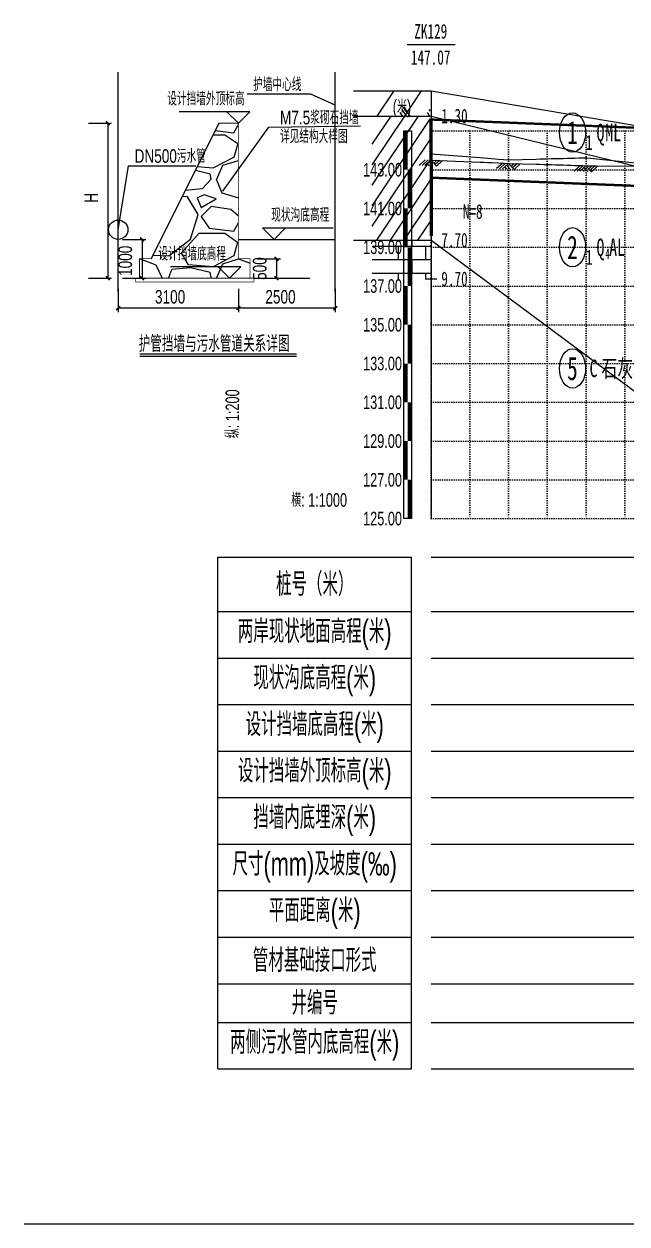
# Model space of a CAD drawing. Extents: x 529262 to 576451, y 2694391 to 2717535.
# Drawn here: x 571451.3 to 571606.8, y 2706953.4 to 2707263 of the extents above; entities that cross this region are included whole.
import ezdxf
from ezdxf.enums import TextEntityAlignment as Align

# ---------------------------------------------------------------- set-up
doc = ezdxf.new("R2010")
doc.units = 0
doc.linetypes.add('DOT', pattern=[6.35, 0, -6.35])
doc.linetypes.add('sx', pattern=[10, 5, 0, 5, 0])
for name, color, linetype in [('GPSCOMMON', 7, 'Continuous'), ('PP-COM', 7, 'Continuous'), ('W-标注', 2, 'Continuous'), ('W-给排水平纵隐藏图层', 3, 'Continuous'), ('地质-地层符号', 3, 'Continuous'), ('地质-地层线', 7, 'Continuous'), ('地质-地面线', 7, 'Continuous'), ('地质-填充花纹', 4, 'Continuous'), ('地质-文字', 7, 'Continuous'), ('地质-标贯', 7, 'Continuous'), ('地质-钻孔', 7, 'Continuous'), ('文字', 7, 'Continuous'), ('桩号', 7, 'Continuous'), ('纵断_分栏线', 5, 'Continuous'), ('纵断_地面线', 3, 'Continuous'), ('纵断_标注', 2, 'Continuous'), ('纵断_标注_节点', 2, 'Continuous'), ('纵断_表头', 2, 'Continuous'), ('纵断_设计线', 1, 'Continuous'), ('纵断_高程网格', 8, 'DOT')]:
    doc.layers.add(name, color=color, linetype=linetype)
doc.layers.add('纵断雨水井', color=7, linetype='Continuous', lineweight=60)
doc.layers.add('纵断雨水管', color=152, linetype='Continuous', lineweight=60)
doc.styles.add('JieTuHzTxt', font='smsim.shx', dxfattribs={"width": 0.7, "bigfont": 'smfs.shx'})
doc.styles.add('SEMDI', font='smsim.shx', dxfattribs={"width": 0.75, "bigfont": 'smfs.shx'})
doc.styles.add('SM', font='romang.shx', dxfattribs={"width": 0.8, "bigfont": 'hztxt.shx'})
doc.styles.add('SMEDI', font='smsim.shx', dxfattribs={"width": 0.75, "height": 3.5, "bigfont": 'smfs.shx'})
doc.styles.add('地层编号', font='', dxfattribs={"width": 0.7, "height": 4})
doc.styles.add('层底标注', font='', dxfattribs={"width": 0.7, "height": 2.5})
doc.styles.add('岩土名称', font='', dxfattribs={"width": 0.7, "height": 3})
doc.styles.add('时代', font='', dxfattribs={"width": 0.7, "height": 3})
doc.styles.add('标贯动探', font='', dxfattribs={"width": 0.7, "height": 2.5})
doc.styles.add('钻孔标注', font='', dxfattribs={"width": 0.7, "height": 2.5})
doc.styles.get('地层编号').set_extended_font_data('FangSong_GB2312')
doc.styles.get('层底标注').set_extended_font_data('FangSong_GB2312')
doc.styles.get('岩土名称').set_extended_font_data('FangSong_GB2312')
doc.styles.get('时代').set_extended_font_data('FangSong_GB2312')
doc.styles.get('标贯动探').set_extended_font_data('FangSong_GB2312')
doc.styles.get('钻孔标注').set_extended_font_data('FangSong_GB2312')
doc.linetypes.add('bzhjcx', pattern='A,0.001,[2,XX1.shx,S=1,R=0,X=1,Y=0],-2', length=2.001)
doc.dimstyles.new('1：1000', dxfattribs={"dimtxt": 2.5, "dimasz": 0.5, "dimexe": 1, "dimexo": 2, "dimgap": 0.5, "dimtad": 1, "dimdec": 0, "dimdsep": 46, "dimtxsty": 'SM', "dimblk": 'ARCHTICK', "dimcen": 0.1, "dimclrd": 256, "dimclre": 256, "dimclrt": 256, "dimaunit": 1, "dimadec": 0, "dimazin": 0, "dimtfac": 0.666667, "dimtdec": 0, "dimtofl": 0, "dimtmove": 2, "dimatfit": 3, "dimldrblk": 'OBLIQUE', "dimfxl": 2, "dimfxlon": 1, "dimtolj": 1, "dimtzin": 0, "dimlwd": -1, "dimlwe": -1, "dimarcsym": 0})

# ---------------------------------------------------------------- blocks, each defined once
blk = doc.blocks.new('_ArchTick')
at = {"color": 0, "linetype": 'ByBlock', "const_width": 0.4}
blk.add_lwpolyline([(-0.5, -0.5), (0.5, 0.5)], dxfattribs=at)
blk = doc.blocks.new('*D130')
at = {"layer": 'W-给排水平纵隐藏图层', "transparency": 16777216}
for p, q in [((571511.41, 2707202.39), (571517.41, 2707202.39)), ((571516.41, 2707202.39), (571516.41, 2707197.39)), ((571511.41, 2707197.39), (571517.41, 2707197.39))]:
    blk.add_line(p, q, dxfattribs=at)
for p, rotation in [((571516.41, 2707202.39), 90), ((571516.41, 2707197.39), 270)]:
    blk.add_blockref('_ArchTick', p, dxfattribs=dict(at, rotation=rotation))
at = {"layer": 'W-给排水平纵隐藏图层', "transparency": 16777216, "insert": (571512.09, 2707199.86), "char_height": 3.5, "attachment_point": 5, "rotation": 90, "style": 'SEMDI'}
blk.add_mtext('\\A1;500', dxfattribs=at)
blk = doc.blocks.new('_OBLIQUE')
at = {"color": 0, "linetype": 'ByBlock'}
blk.add_line((-0.5, -0.5), (0.5, 0.5), dxfattribs=at)
blk = doc.blocks.new('*D131')
at = {"layer": 'W-给排水平纵隐藏图层', "transparency": 16777216}
for p, q in [((571467.88, 2707237.39), (571473.88, 2707237.39)), ((571472.88, 2707237.39), (571472.88, 2707197.39)), ((571467.88, 2707197.39), (571473.88, 2707197.39))]:
    blk.add_line(p, q, dxfattribs=at)
for p, rotation in [((571472.88, 2707237.39), 90), ((571472.88, 2707197.39), 270)]:
    blk.add_blockref('_ArchTick', p, dxfattribs=dict(at, rotation=rotation))
at = {"layer": 'W-给排水平纵隐藏图层', "transparency": 16777216, "insert": (571468.57, 2707218.13), "char_height": 3.5, "attachment_point": 5, "rotation": 90, "style": 'SEMDI'}
blk.add_mtext('\\A1;H', dxfattribs=at)
blk = doc.blocks.new('*D132')
at = {"layer": 'W-给排水平纵隐藏图层', "transparency": 16777216}
for p, q in [((571506.57, 2707194.65), (571506.57, 2707188.65)), ((571531.57, 2707194.65), (571531.57, 2707188.65)), ((571531.57, 2707189.65), (571506.57, 2707189.65))]:
    blk.add_line(p, q, dxfattribs=at)
at = {"layer": 'W-给排水平纵隐藏图层', "transparency": 16777216, "rotation": 180}
blk.add_blockref('_ArchTick', (571506.57, 2707189.65), dxfattribs=at)
at = {"layer": 'W-给排水平纵隐藏图层', "transparency": 16777216}
blk.add_blockref('_ArchTick', (571531.57, 2707189.65), dxfattribs=at)
at = {"layer": 'W-给排水平纵隐藏图层', "transparency": 16777216, "insert": (571517.43, 2707192.55), "char_height": 3.5, "attachment_point": 5, "style": 'SEMDI'}
blk.add_mtext('\\A1;2500', dxfattribs=at)
blk = doc.blocks.new('*D133')
at = {"layer": 'W-给排水平纵隐藏图层', "transparency": 16777216}
for p, q in [((571475.57, 2707194.65), (571475.57, 2707188.65)), ((571506.57, 2707194.65), (571506.57, 2707188.65)), ((571506.57, 2707189.65), (571475.57, 2707189.65))]:
    blk.add_line(p, q, dxfattribs=at)
at = {"layer": 'W-给排水平纵隐藏图层', "transparency": 16777216, "rotation": 180}
blk.add_blockref('_ArchTick', (571475.57, 2707189.65), dxfattribs=at)
at = {"layer": 'W-给排水平纵隐藏图层', "transparency": 16777216}
blk.add_blockref('_ArchTick', (571506.57, 2707189.65), dxfattribs=at)
at = {"layer": 'W-给排水平纵隐藏图层', "transparency": 16777216, "insert": (571488.96, 2707192.55), "char_height": 3.5, "attachment_point": 5, "style": 'SEMDI'}
blk.add_mtext('\\A1;3100', dxfattribs=at)
blk = doc.blocks.new('*D134')
at = {"layer": 'W-给排水平纵隐藏图层', "transparency": 16777216}
for p, q in [((571476.72, 2707207.39), (571482.72, 2707207.39)), ((571481.72, 2707207.39), (571481.72, 2707197.39)), ((571476.72, 2707197.39), (571482.72, 2707197.39))]:
    blk.add_line(p, q, dxfattribs=at)
for p, rotation in [((571481.72, 2707207.39), 90), ((571481.72, 2707197.39), 270)]:
    blk.add_blockref('_ArchTick', p, dxfattribs=dict(at, rotation=rotation))
at = {"layer": 'W-给排水平纵隐藏图层', "transparency": 16777216, "insert": (571477.41, 2707201.86), "char_height": 3.5, "attachment_point": 5, "rotation": 90, "style": 'SEMDI'}
blk.add_mtext('\\A1;1000', dxfattribs=at)
blk = doc.blocks.new('护管挡墙_zdbt')
at = {"color": 0, "linetype": 'ByBlock', "lineweight": -2}
for p, q in [((-50, 0), (0, 0)), ((-50, -132), (-50, 0)), ((0, -132), (0, 0)), ((-50, -14), (0, -14)), ((-50, -26), (0, -26)), ((-50, -38), (0, -38)), ((-50, -50), (0, -50)), ((-50, -62), (0, -62)), ((-50, -74), (0, -74)), ((-50, -86), (0, -86)), ((-50, -98), (0, -98)), ((-50, -110), (0, -110)), ((-50, -120), (0, -120)), ((-50, -132), (0, -132))]:
    blk.add_line(p, q, dxfattribs=at)
at = {"color": 0, "linetype": 'ByBlock', "lineweight": -2, "char_height": 6, "attachment_point": 5, "style": 'JieTuHzTxt'}
for s, insert in [('桩号（米）', (-25, -7)), ('两岸现状地面高程(米)', (-25, -20)), ('现状沟底高程(米)', (-25, -32)), ('设计挡墙底高程(米)', (-25, -44)), ('设计挡墙外顶标高(米)', (-25, -56)), ('挡墙内底埋深(米)', (-25, -68)), ('尺寸(mm)及坡度(‰)', (-25, -80)), ('平面距离(米)', (-25, -92)), ('管材基础接口形式', (-25, -104)), ('井编号', (-25, -115)), ('两侧污水管内底高程(米)', (-25, -126))]:
    blk.add_mtext(s, dxfattribs=dict(at, insert=insert))
blk = doc.blocks.new('VSDesignLineBlock')
at = {"color": 0, "linetype": 'Continuous'}
for p, q in [((-1.5, 0), (-3, -1.5)), ((-0.75, 0), (-2.25, -1.5)), ((0, 0), (-1.5, -1.5)), ((0, 0), (1.5, -1.5)), ((1.5, 0), (0.75, -0.75)), ((2.25, 0), (1.12, -1.12)), ((3, 0), (1.5, -1.5)), ((-0.98, -0.98), (-0.46, -1.5)), ((-0.5, -0.5), (0.5, -1.5))]:
    blk.add_line(p, q, dxfattribs=at)
blk = doc.blocks.new('A$C08401F54')
at = {"layer": '地质-地层符号', "color": 8, "linetype": 'Continuous'}
for centre in [(36.51, -7.16), (36.51, -26.91), (36.51, -47.74)]:
    blk.add_ellipse(centre, major_axis=(0, 3.38), ratio=1, dxfattribs=at)
at = {"layer": '地质-地层线', "color": 8}
for p, q in [((-20, -4.33), (0, -4.33)), ((0, -4.33), (72.24, -16.14))]:
    blk.add_line(p, q, dxfattribs=at)
at = {"layer": '地质-地层线', "color": 8, "linetype": 'bzhjcx'}
for p, q in [((-20, -25.67), (0, -25.67)), ((0, -25.67), (72.24, -61.48))]:
    blk.add_line(p, q, dxfattribs=at)
at = {"layer": '地质-地面线', "color": 8, "linetype": 'Continuous'}
for p, q in [((-20, 0), (0, 0)), ((0, 0), (72.24, -8.14))]:
    blk.add_line(p, q, dxfattribs=at)
at = {"layer": '地质-填充花纹', "color": 8, "linetype": 'Continuous'}
for p, q in [((-13.86, -4.33), (-9.52, 0)), ((-6.79, -4.33), (-2.45, 0)), ((-7.34, -4.33), (-7.95, -3.72)), ((-6.34, -4.33), (-7.45, -3.22)), ((-5.34, -4.33), (-6.95, -2.72)), ((-0.34, -4.33), (-0.95, -3.72)), ((-0.15, -3.52), (-0.45, -3.22)), ((-15.15, -9.16), (-10.32, -4.33)), ((-15.15, -12.7), (-6.79, -4.33)), ((-15.15, -16.23), (-3.25, -4.33)), ((-15.15, -19.77), (-0.15, -4.77)), ((-15.15, -23.3), (-0.15, -8.3)), ((-13.98, -25.67), (-0.15, -11.84)), ((-10.44, -25.67), (-0.15, -15.37)), ((-6.91, -25.67), (-0.15, -18.91)), ((-3.37, -25.67), (-0.15, -22.45)), ((-15.15, -26.73), (-0.15, -26.73)), ((-8.36, -29.03), (-8.36, -26.73)), ((-4.86, -26.73), (-4.86, -25.67)), ((-1.36, -29.03), (-1.36, -26.73)), ((-15.15, -29.03), (-0.15, -29.03)), ((-4.86, -31.33), (-4.86, -29.03)), ((-15.15, -31.33), (-0.15, -31.33)), ((-8.36, -32.33), (-8.36, -31.33)), ((-1.36, -32.33), (-1.36, -31.33))]:
    blk.add_line(p, q, dxfattribs=at)
at = {"layer": '地质-钻孔', "color": 8, "linetype": 'Continuous'}
for p, q in [((-6.19, 8), (6.19, 8)), ((-1.5, -32.33), (1.5, -32.33))]:
    blk.add_line(p, q, dxfattribs=at)
at = {"layer": '地质-钻孔', "color": 8, "linetype": 'sx'}
blk.add_line((0, 0), (0, -32.33), dxfattribs=at)
at = {"layer": '地质-地层符号', "color": 8, "linetype": 'Continuous'}
for s, height, style, p in [('1', 4, '地层编号', (35.12, -9.16)), ('Q', 3, '时代', (42.69, -8.66)), ('ML', 3, '时代', (44.96, -8.66)), ('1', 2.6, '地层编号', (39.89, -10.16)), ('2', 4, '地层编号', (35.12, -28.91)), ('Q', 3, '时代', (42.69, -28.41)), ('AL', 3, '时代', (45.96, -28.41)), ('1', 2.6, '地层编号', (39.89, -29.91)), ('5', 4, '地层编号', (35.12, -49.74)), ('C', 3, '时代', (40.89, -49.24)), ('石灰岩', 3, '岩土名称', (43.97, -49.24))]:
    blk.add_text(s, height=height, dxfattribs=dict(at, style=style)).set_placement(p)
at = {"layer": '地质-地层符号', "color": 8, "linetype": 'Continuous', "style": '时代', "width": 0.8}
blk.add_text('4', height=1.8, dxfattribs=at).set_placement((44.96, -28.91))
at = {"layer": '地质-文字', "color": 8, "linetype": 'Continuous', "style": '层底标注'}
for s, p in [('1.30', (2.65, -5.58)), ('7.70', (2.65, -26.92)), ('9.70', (2.65, -33.58))]:
    blk.add_text(s, height=2.5, dxfattribs=at).set_placement(p)
at = {"layer": '地质-标贯', "color": 8, "linetype": 'Continuous', "style": '标贯动探'}
blk.add_text('N=8', height=2.5, dxfattribs=at).set_placement((8.2, -22))
at = {"layer": '地质-钻孔', "color": 8, "linetype": 'Continuous', "style": '钻孔标注'}
for s, p in [('ZK129', (-4.32, 9)), ('147.07', (-5.19, 4.5))]:
    blk.add_text(s, height=2.5, dxfattribs=at).set_placement(p)

msp = doc.modelspace()

# ---------------------------------------------------------------- hatches: boundary and pattern name
at = {"layer": 'GPSCOMMON'}
h = msp.add_hatch(dxfattribs=at)
h.set_pattern_fill('GRAVEL', color=8, style=0)
h.set_pattern_definition([(228.013, (571499.3627, 2707222.7878), (-203.20017, -228.60028), [3.4172, -338.305]), (184.9697, (571497.0767, 2707220.2478), (304.800493, 25.39982), [5.864, -580.54]), (132.5104, (571491.2347, 2707219.7398), (253.999815, -279.40027), [4.1348, -409.347]), (267.2737, (571481.3287, 2707213.3898), (25.39989, 507.999837), [5.34, -528.664]), (292.8337, (571481.0747, 2707208.0558), (-127.00036, 304.800173), [5.2363, -518.398]), (357.2737, (571483.1067, 2707203.2298), (-507.999837, 25.39989), [5.34, -528.664]), (37.6942, (571488.4407, 2707202.9758), (-330.200209, -253.999774), [7.0619, -699.131]), (72.2553, (571494.0287, 2707207.2938), (177.800356, 558.800162), [6.6672, -660.053]), (121.4296, (571496.0607, 2707213.6438), (-203.20005, 330.19961), [5.3581, -530.455]), (175.236, (571493.2667, 2707218.2158), (279.39978, -25.39976), [6.1171, -299.739]), (222.3974, (571487.1707, 2707218.7238), (-304.80001, -279.399637), [7.9108, -783.168]), (138.814, (571506.4747, 2707213.1358), (-177.79989, 152.39977), [2.7, -267.306]), (171.469, (571504.4427, 2707214.9138), (330.199496, -50.80013), [5.1368, -508.546]), (225, (571499.363, 2707215.676), (-5e-15, -25.4), [3.592, -32.329]), (203.199, (571497.5847, 2707218.724), (127.00043, 50.80022), [1.9344, -191.506]), (291.801, (571495.8067, 2707217.962), (-25.4, 76.20005), [2.7357, -134.048]), (30.964, (571496.8227, 2707215.422), (76.1999, 50.80004), [4.4432, -143.663]), (161.565, (571500.633, 2707217.708), (50.8, -25.4), [3.213, -77.109]), (16.3895, (571481.0747, 2707217.9618), (254.00014, 76.19984), [4.5009, -445.588]), (70.346, (571485.3927, 2707219.2318), (-101.59972, -279.399605), [3.776, -373.822]), (293.199, (571500.6327, 2707222.788), (-50.80022, 127.00043), [3.8688, -189.572]), (343.6105, (571502.1567, 2707219.2318), (-254.00014, 76.19984), [4.5009, -445.588]), (339.444, (571481.0747, 2707202.2138), (-127.00016, 50.79994), [4.3403, -212.677]), (294.775, (571485.1387, 2707200.6898), (-126.999704, 279.39987), [3.6367, -360.036]), (66.801, (571500.8867, 2707197.388), (50.80022, 127.00043), [3.8688, -189.572]), (17.354, (571502.4107, 2707200.9438), (-330.20002, -101.599847), [4.2578, -421.524]), (69.444, (571488.4407, 2707197.3878), (-50.79994, -127.00016), [2.1702, -214.848]), (101.31, (571499.3627, 2707197.388), (-25.3999, 101.5997), [1.295, -128.22]), (165.964, (571499.109, 2707198.658), (76.20005, -25.4), [5.2363, -99.4905]), (186.009, (571494.0287, 2707199.9278), (253.999625, 25.39994), [4.8527, -480.414]), (303.69, (571496.823, 2707213.136), (-25.4, 50.8), [3.663, -87.918]), (353.1572, (571498.8547, 2707210.0878), (431.80018, -50.800228), [6.3956, -633.16]), (60.9454, (571505.2047, 2707209.3258), (-101.59976, -177.79958), [2.615, -258.894]), (90, (571506.475, 2707211.612), (-25.4, 25.4), [1.524, -23.876]), (120.2564, (571493.5207, 2707200.6898), (101.599785, -177.79991), [3.5287, -349.339]), (48.013, (571491.7427, 2707203.7378), (203.20017, 228.60028), [6.8344, -334.888]), (0, (571496.315, 2707208.818), (25.4, 25.4), [6.604, -18.796]), (325.305, (571502.9187, 2707208.8178), (-253.99956, 177.80002), [4.0161, -397.593]), (254.055, (571506.2207, 2707206.532), (-25.40006, -101.60024), [3.6983, -181.217]), (207.646, (571505.2047, 2707202.9758), (-482.59983, -254.00016), [6.0214, -596.125]), (175.426, (571499.8707, 2707200.1818), (-330.200076, 25.399877), [6.3703, -630.658]), (175.426, (571499.8707, 2707200.1818), (-330.200076, 25.399877), [6.3703, -630.658])])
h.paths.add_polyline_path([(571509.575, 2707197.388), (571509.575, 2707202.388), (571506.575, 2707202.388), (571506.575, 2707237.388), (571501.575, 2707237.388), (571484.075, 2707202.388), (571481.075, 2707202.388), (571481.075, 2707197.388)])

# ---------------------------------------------------------------- linework, layer by layer
msp.add_point((571556.269, 2707238.311))
at = {"layer": 'GPSCOMMON', "color": 8}
for p, q in [((571475.575, 2707193.891), (571475.575, 2707250.562)), ((571531.575, 2707193.891), (571531.575, 2707250.562))]:
    msp.add_line(p, q, dxfattribs=at)
at = {"layer": 'GPSCOMMON'}
for p, q in [((571484.075, 2707202.388), (571501.575, 2707237.388)), ((571506.575, 2707207.388), (571531.575, 2707207.388)), ((571510.575, 2707197.388), (571524.978, 2707197.388))]:
    msp.add_line(p, q, dxfattribs=at)
at = {"layer": 'GPSCOMMON', "const_width": 0.2}
msp.add_lwpolyline([(571509.575, 2707197.388), (571509.575, 2707202.388), (571506.575, 2707202.388), (571506.575, 2707237.388), (571501.575, 2707237.388), (571484.075, 2707202.388), (571481.075, 2707202.388), (571481.075, 2707197.388)], close=True, dxfattribs=at)
for points in [[(571481.075, 2707197.388), (571480.075, 2707197.388), (571480.075, 2707196.388), (571510.575, 2707196.388)], [(571509.575, 2707197.388), (571510.575, 2707197.388), (571510.575, 2707196.388)]]:
    msp.add_lwpolyline(points, dxfattribs=at)
at = {"layer": 'GPSCOMMON'}
msp.add_circle((571475.575, 2707209.888), 2.5, dxfattribs=at)
msp.add_point((571556.269, 2707135.361), dxfattribs=at)
at = {"layer": 'PP-COM'}
msp.add_line((571451.269, 2706953.361), (576451.269, 2706953.361), dxfattribs=at)
at = {"layer": 'W-标注'}
for points in [[(571531.575, 2707241.992), (571525.236, 2707244.857), (571508.822, 2707244.857)], [(571509.514, 2707240.335), (571491.328, 2707240.335)], [(571509.514, 2707240.335), (571506.566, 2707237.388), (571503.619, 2707240.335)], [(571502.552, 2707219.87), (571514.413, 2707236.322), (571538.093, 2707236.7)], [(571475.575, 2707209.888), (571478.245, 2707226.399), (571495.601, 2707226.399)], [(571512.829, 2707210.335), (571531.014, 2707210.335)], [(571512.829, 2707210.335), (571515.776, 2707207.388), (571518.724, 2707210.335)], [(571507.217, 2707200.335), (571489.032, 2707200.335)], [(571507.217, 2707200.335), (571504.27, 2707197.388), (571501.322, 2707200.335)]]:
    msp.add_lwpolyline(points, dxfattribs=at)
at = {"layer": '桩号', "color": 1}
msp.add_line((571521.585, 2707177.815), (571481.157, 2707177.815), dxfattribs=at)
at = {"layer": '桩号'}
msp.add_line((571521.585, 2707177.155), (571481.157, 2707177.155), dxfattribs=at)
at = {"layer": '纵断_分栏线'}
for p, q in [((571556.269, 2707125.361), (573725.219, 2707125.361)), ((571556.269, 2707111.361), (573725.219, 2707111.361)), ((571556.269, 2707099.361), (573725.219, 2707099.361)), ((571556.269, 2707087.361), (573725.219, 2707087.361)), ((571556.269, 2707075.361), (573725.219, 2707075.361)), ((571556.269, 2707063.361), (573725.219, 2707063.361)), ((571556.269, 2707051.361), (573725.219, 2707051.361)), ((571556.269, 2707039.361), (573725.219, 2707039.361)), ((571556.269, 2707027.361), (573725.219, 2707027.361)), ((571556.269, 2707015.361), (573725.219, 2707015.361)), ((571556.269, 2707005.361), (573725.219, 2707005.361)), ((571556.269, 2706993.361), (573725.219, 2706993.361))]:
    msp.add_line(p, q, dxfattribs=at)
at = {"layer": '纵断_地面线'}
msp.add_lwpolyline([(571556.269, 2707229.441), (571568.891, 2707228.486), (571569.891, 2707228.411), (571570.891, 2707228.336), (571571.891, 2707228.256), (571573.645, 2707228.126), (571576.269, 2707227.926), (571583.375, 2707228.116), (571584.375, 2707228.141), (571585.375, 2707228.166), (571586.375, 2707228.196), (571587.375, 2707228.221), (571588.375, 2707228.246), (571589.375, 2707228.276), (571590.375, 2707228.301), (571591.375, 2707228.326), (571592.375, 2707228.351), (571593.375, 2707228.381), (571594.375, 2707228.406), (571595.375, 2707228.431), (571596.269, 2707228.456), (571596.375, 2707228.446), (571597.375, 2707228.341), (571598.979, 2707228.171), (571611.502, 2707226.851)], dxfattribs=at)
at = {"layer": '纵断_标注'}
msp.add_line((571556.269, 2707227.861), (571556.269, 2707135.361), dxfattribs=at)
for points in [[(571501.269, 2707135.361, 0, 0, 0), (571501.269, 2707160.694, 1, 0, 0), (571501.269, 2707168.694, 0, 0, 0)], [(571501.269, 2707135.361, 0, 0, 0), (571526.603, 2707135.361, 1, 0, 0), (571534.603, 2707135.361, 0, 0, 0)]]:
    msp.add_lwpolyline(points, format="xyseb", dxfattribs=at)
at = {"layer": '纵断_标注_节点'}
msp.add_point((571556.269, 2707227.861), dxfattribs=at)
at = {"layer": '纵断_表头', "const_width": 1}
for points in [[(571549.769, 2707225.361), (571549.769, 2707235.361)], [(571550.769, 2707215.361), (571550.769, 2707225.361)], [(571549.769, 2707205.361), (571549.769, 2707215.361)], [(571550.769, 2707195.361), (571550.769, 2707205.361)], [(571549.769, 2707185.361), (571549.769, 2707195.361)], [(571550.769, 2707175.361), (571550.769, 2707185.361)], [(571549.769, 2707165.361), (571549.769, 2707175.361)], [(571550.769, 2707155.361), (571550.769, 2707165.361)], [(571549.769, 2707145.361), (571549.769, 2707155.361)], [(571550.769, 2707135.361), (571550.769, 2707145.361)]]:
    msp.add_lwpolyline(points, dxfattribs=at)
at = {"layer": '纵断_表头'}
msp.add_lwpolyline([(571551.269, 2707135.361), (571549.269, 2707135.361), (571549.269, 2707235.361), (571551.269, 2707235.361), (571551.269, 2707135.361)], dxfattribs=at)
at = {"layer": '纵断_设计线'}
msp.add_lwpolyline([(571556.269, 2707227.861), (571568.892, 2707227.324), (571569.892, 2707227.282), (571570.892, 2707227.239), (571571.892, 2707227.197), (571573.645, 2707227.122), (571576.269, 2707227.011), (571583.376, 2707226.796), (571584.376, 2707226.766), (571585.376, 2707226.735), (571586.376, 2707226.705), (571587.376, 2707226.675), (571588.376, 2707226.645), (571589.376, 2707226.614), (571590.376, 2707226.584), (571591.376, 2707226.554), (571592.376, 2707226.524), (571593.376, 2707226.493), (571594.376, 2707226.463), (571595.376, 2707226.433), (571596.269, 2707226.406), (571596.376, 2707226.405), (571597.376, 2707226.401), (571598.979, 2707226.394), (571616.269, 2707226.316)], dxfattribs=at)
at = {"layer": '纵断_高程网格', "ltscale": 0.0787}
for p, q in [((571556.269, 2707235.361), (573725.219, 2707235.361)), ((571556.269, 2707235.361), (571556.269, 2707135.361)), ((571566.269, 2707235.361), (571566.269, 2707135.361)), ((571576.269, 2707235.361), (571576.269, 2707135.361)), ((571586.269, 2707235.361), (571586.269, 2707135.361)), ((571596.269, 2707235.361), (571596.269, 2707135.361)), ((571606.269, 2707235.361), (571606.269, 2707135.361)), ((571556.269, 2707225.361), (573725.219, 2707225.361)), ((571556.269, 2707215.361), (573725.219, 2707215.361)), ((571556.269, 2707205.361), (573725.219, 2707205.361)), ((571556.269, 2707195.361), (573725.219, 2707195.361)), ((571556.269, 2707185.361), (573725.219, 2707185.361)), ((571556.269, 2707175.361), (573725.219, 2707175.361)), ((571556.269, 2707165.361), (573725.219, 2707165.361)), ((571556.269, 2707155.361), (573725.219, 2707155.361)), ((571556.269, 2707145.361), (573725.219, 2707145.361)), ((571556.269, 2707135.361), (573725.219, 2707135.361))]:
    msp.add_line(p, q, dxfattribs=at)
at = {"layer": '纵断雨水井'}
for points in [[(571556.269, 2707227.861), (571556.269, 2707238.311)], [(571556.269, 2707227.861), (571556.269, 2707208.311)]]:
    msp.add_lwpolyline(points, dxfattribs=at)
at = {"layer": '纵断雨水管', "const_width": 0.6}
for points in [[(571556.269, 2707238.311), (571772.146, 2707229.676)], [(571556.269, 2707223.311), (571772.146, 2707214.676)]]:
    msp.add_lwpolyline(points, dxfattribs=at)

# ---------------------------------------------------------------- block references
at = {"layer": 'GPSCOMMON', "yscale": 1.5}
msp.add_blockref('A$C08401F54', (571556.269, 2707245.711), dxfattribs=at)
at = {"layer": '纵断_标注'}
for p, rotation in [((571556.269, 2707227.861), 357.5663938998786), ((571576.251, 2707227.012), 357.5663938945157), ((571596.242, 2707226.407), 358.2673310341039)]:
    msp.add_blockref('VSDesignLineBlock', p, dxfattribs=dict(at, rotation=rotation))
at = {"layer": '纵断_表头'}
msp.add_blockref('护管挡墙_zdbt', (571551.269, 2707125.361), dxfattribs=at)

# ---------------------------------------------------------------- texts
at = {"layer": 'W-标注', "style": 'SMEDI', "width": 0.75}
for s, p in [('护墙中心线', (571510.371, 2707245.605)), ('设计挡墙外顶标高', (571488.227, 2707241.934)), ('M7.5浆砌石挡墙', (571517.3, 2707237.07)), ('详见结构大样图', (571517.3, 2707232.211)), ('DN500污水管', (571479.793, 2707227.147)), ('现状沟底高程', (571515.055, 2707211.934)), ('设计挡墙底高程', (571485.931, 2707201.934))]:
    msp.add_text(s, height=3.5, dxfattribs=at).set_placement(p)
at = {"layer": '文字', "style": 'SMEDI', "width": 0.75}
msp.add_text('护管挡墙与污水管道关系详图 ', height=4.2, dxfattribs=at).set_placement((571480.851, 2707178.356))
at = {"layer": '纵断_标注', "style": 'JieTuHzTxt', "width": 0.7}
msp.add_text('纵: 1:200', height=3.5, rotation=90, dxfattribs=at).set_placement((571503.269, 2707168.694), align=Align.TOP_RIGHT)
msp.add_text('横: 1:1000', height=3.5, dxfattribs=at).set_placement((571534.603, 2707137.361), align=Align.BOTTOM_RIGHT)
at = {"layer": '纵断_表头', "style": 'JieTuHzTxt', "width": 0.7}
msp.add_text('(米)', height=3.5, dxfattribs=at).set_placement((571548.769, 2707238.861), align=Align.BOTTOM_CENTER)
for s, p in [('143.00', (571548.769, 2707225.361)), ('141.00', (571548.769, 2707215.361)), ('139.00', (571548.769, 2707205.361)), ('137.00', (571548.769, 2707195.361)), ('135.00', (571548.769, 2707185.361)), ('133.00', (571548.769, 2707175.361)), ('131.00', (571548.769, 2707165.361)), ('129.00', (571548.769, 2707155.361)), ('127.00', (571548.769, 2707145.361)), ('125.00', (571548.769, 2707135.361))]:
    msp.add_text(s, height=3.5, dxfattribs=at).set_placement(p, align=Align.MIDDLE_RIGHT)

# ---------------------------------------------------------------- dimensions: what is measured, and where the dimension line sits
at = {"layer": 'W-给排水平纵隐藏图层'}
dim = msp.add_linear_dim(base=(571472.884, 2707197.388), p1=(571465.744, 2707237.388), p2=(571465.744, 2707197.388), angle=270, text='H', dimstyle='1：1000', override={"dimscale": 1, "dimtxt": 3.5, "dimasz": 1, "dimdec": 1, "dimlfac": 1, "dimzin": 0, "dimpost": 'm', "dimtxsty": 'SEMDI', "dimfxl": 5, "dimarcsym": 1}, dxfattribs=at)
dim.commit()
dim.dimension.update_dxf_attribs({"geometry": '*D131', "text_midpoint": (571468.568, 2707218.131), "dimtype": 161})
for base, p1, p2, angle, picture, middle in [((571481.724, 2707197.388), (571474.584, 2707207.388), (571474.584, 2707197.388), 270, '*D134', (571477.408, 2707201.857)), ((571516.411, 2707197.388), (571509.27, 2707202.388), (571509.27, 2707197.388), 270, '*D130', (571512.095, 2707199.863)), ((571475.575, 2707189.653), (571506.575, 2707196.793), (571475.575, 2707196.793), 180, '*D133', (571488.956, 2707192.553)), ((571506.575, 2707189.653), (571531.575, 2707196.793), (571506.575, 2707196.793), 180, '*D132', (571517.428, 2707192.553))]:
    dim = msp.add_linear_dim(base=base, p1=p1, p2=p2, angle=angle, dimstyle='1：1000', override={"dimscale": 1, "dimtxt": 3.5, "dimasz": 1, "dimdec": 0, "dimlfac": 100, "dimzin": 0, "dimpost": '', "dimtxsty": 'SEMDI', "dimfxl": 5, "dimarcsym": 1}, dxfattribs=at)
    dim.commit()
    dim.dimension.update_dxf_attribs({"geometry": picture, "text_midpoint": middle, "dimtype": 161})

doc.saveas('drawing.dxf')
